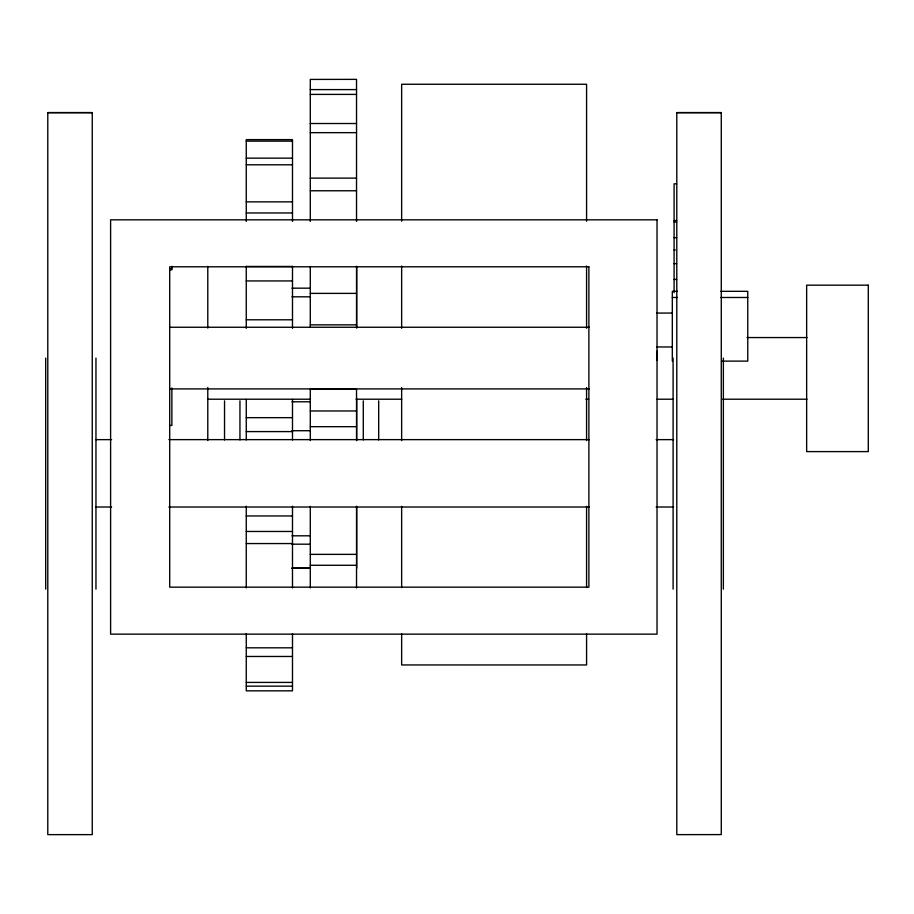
<?xml version="1.0" encoding="UTF-8"?>
<svg xmlns="http://www.w3.org/2000/svg" width="914" height="914" viewBox="0 0 914 914"><rect width="100%" height="100%" fill="white"/><g stroke="black" fill="none" stroke-linecap="round" stroke-linejoin="round"><path stroke-width="1.37" d="M310.292 89.595L356.529 89.595M310.292 94.405L356.529 94.405M47.791 112.639L92.257 112.639M676.794 112.639L721.272 112.639M310.292 123.516L356.529 123.516M310.292 132.656L356.529 132.656M246.266 141.133L292.491 141.133M246.266 158.156L292.491 158.156M246.266 164.794L292.491 164.794M310.292 178.116L356.529 178.116M676.6 183.817L674.098 183.817L674.098 292.709M310.292 190.763L356.529 190.763M246.266 201.868L292.491 201.868M246.266 212.973L292.491 212.973M674.098 220.582L676.6 220.582M674.098 222.068L676.6 222.068M674.098 237.663L676.6 237.663M674.098 250.002L675.343 250.002M674.098 263.666L676.6 263.666M246.266 266.465L292.491 266.465M169.981 268.785L171.866 268.785M169.981 269.813L171.866 269.813L171.866 266.305M674.098 279.41L676.6 279.41M246.266 280.941L292.491 280.941M291.966 288.173L310.257 288.173M677.457 291.326L672.316 291.326L672.316 361.121M720.952 291.326L747.766 291.326L747.766 361.121L722.368 361.121M310.292 293.383L356.529 293.383M291.966 296.81L310.257 296.81M672.316 297.484L677.457 297.484M720.952 297.484L747.766 297.484M656.755 313.068L672.316 313.068M246.266 319.797L292.491 319.797M310.292 324.858L356.529 324.858M169.855 327.258L589.427 327.258M747.058 337.563L806.993 337.563M656.755 346.966L672.316 346.966M169.855 388.907L589.427 388.907M207.661 399.212L310.406 399.212M356.06 399.212L401.726 399.212M585.805 399.212L588.662 399.212M657.155 399.212L672.853 399.212M722.803 399.212L806.993 399.212M291.966 401.794L310.257 401.794M310.292 410.969L356.529 410.969M246.266 417.664L292.491 417.664M169.981 425.444L171.866 425.444L171.866 387.902M310.292 426.678L356.529 426.678M291.966 430.723L310.257 430.723M246.266 431.591L292.491 431.591M95.901 439.634L111.577 439.634M168.862 439.634L589.461 439.634M656.149 439.634L673.572 439.634M95.901 507.019L111.577 507.019M168.862 507.019L589.461 507.019M656.149 507.019L673.572 507.019M246.266 515.953L292.491 515.953M246.266 531.468L292.491 531.468M291.966 535.81L310.257 535.81M246.266 543.556L292.491 543.556M291.966 544.184L310.257 544.184M310.292 554.364L356.529 554.364M310.292 565.286L356.529 565.286M291.966 568.12L310.257 568.12M291.966 568.279L310.257 568.279M246.266 647.82L292.491 647.82M246.266 656.469L292.491 656.469M246.266 682.415L292.491 682.415M246.266 686.163L292.491 686.163M723.362 358.094L723.362 589.142M673.104 358.094L673.104 589.142M657.086 351.159L657.086 360.356M586.582 221.165L586.582 84.259L401.646 84.259L401.646 221.165M586.582 266.02L586.582 328.297M586.582 387.57L586.582 440.594M586.582 506.333L586.582 587.542M586.582 633.79L586.582 664.958L401.646 664.946L401.646 633.79M401.646 266.02L401.646 328.297M401.646 387.57L401.646 440.594M401.646 506.333L401.646 587.542M378.693 400.835L378.693 439.942M363.281 400.835L363.281 439.942M356.689 266.385L356.689 328.183M356.689 398.984L356.689 440.514M356.689 506.39L356.689 568.279M356.529 221.405L356.529 79.369L310.292 79.427L310.292 221.405M356.529 266.408L356.529 327.303M356.529 440.559L356.529 389.17L310.292 389.17L310.292 440.559M356.529 506.379L356.529 587.919M310.292 266.408L310.292 327.303M310.292 506.379L310.292 587.919M292.491 221.394L292.491 139.614L246.266 139.614L246.266 221.394M292.491 266.305L292.491 328.343M292.491 399.429L292.491 439.988M292.491 506.219L292.491 587.873M292.491 633.573L292.491 690.847L246.266 690.847L246.266 633.573M246.266 266.305L246.266 328.343M246.266 399.429L246.266 439.988M246.266 506.219L246.266 587.873M239.948 400.835L239.948 439.942M224.536 400.835L224.536 439.942M207.786 266.317L207.786 328.092M207.786 387.433L207.786 440.468M95.959 358.094L95.959 589.142M45.7 358.094L45.7 589.142M92.257 112.605L47.791 112.605L47.791 834.631L92.257 834.631L92.257 112.605M721.272 112.605L676.794 112.605L676.794 834.631L721.272 834.596L721.272 112.605M657.029 219.828L110.605 219.828L110.605 634.145L657.029 634.145L657.029 219.828M588.879 266.797L169.707 266.797L169.707 587.165L588.879 587.165L588.879 266.797M868.3 285.168L806.651 285.168L806.651 451.607L868.3 451.607L868.3 285.168"/></g></svg>
